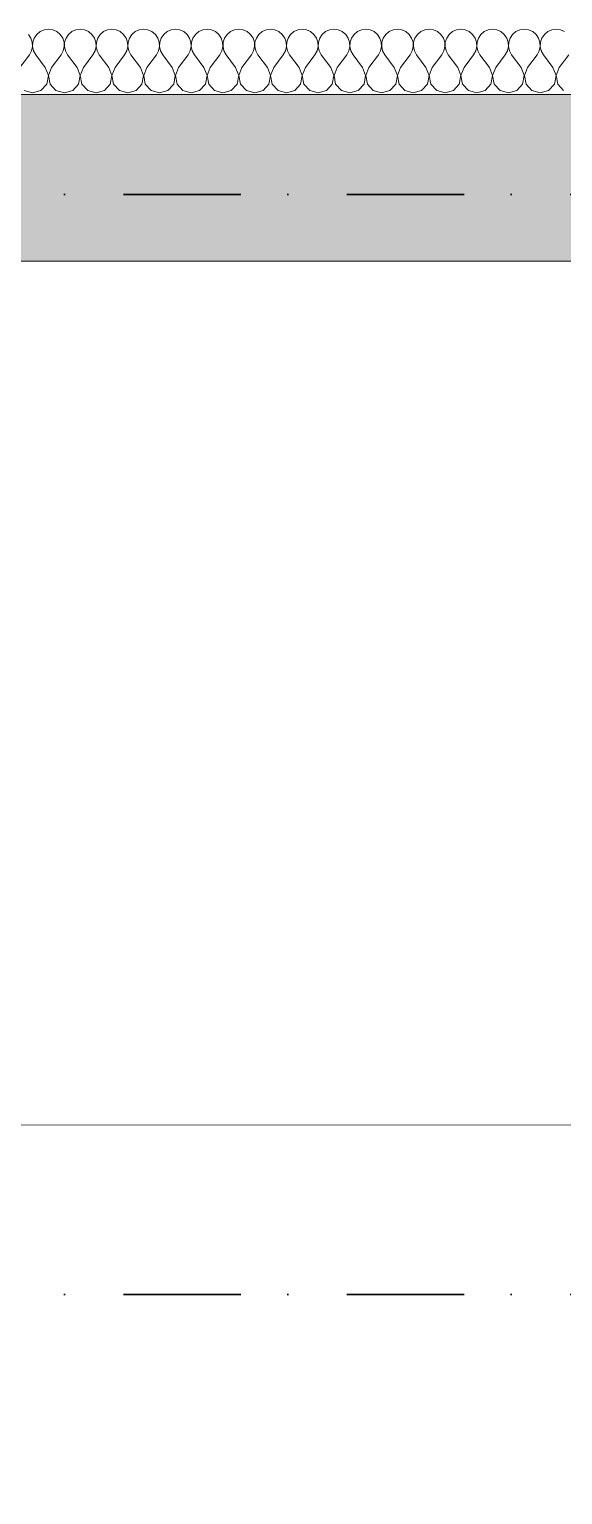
# Model space of a CAD drawing. Header units: millimetres. Extents: x 1322820 to 1391563, y 1051909 to 1098256.
# Drawn here: x 1363254 to 1364055, y 1088720 to 1090918 of the extents above; entities that cross this region are included whole.
import ezdxf
from ezdxf.enums import TextEntityAlignment as Align

# ---------------------------------------------------------------- set-up
doc = ezdxf.new("R2010")
doc.units = ezdxf.units.MM
doc.header["$MEASUREMENT"] = 0
doc.linetypes.add('Dot & Dashed', pattern=[335.138881, 176.388884, -88.194442, 0, -70.555556])
doc.layers.get('0').update_dxf_attribs({"true_color": 0x787878})
for name, color, linetype, lineweight, true_color in [('instalatii - echipamente_Pen_No__21', 7, 'Continuous', 20, 0x787878), ('New_arhitectura - axe_Pen_No__201', 7, 'Continuous', 35, 0x787878), ('New_arhitectura - suprafete DTAC_Pen_No__14', 7, 'Continuous', 18, 0x787878), ('New_rezistenta - pereti de rezistenta_Pen_No__1', 7, 'Continuous', 13, 0x787878), ('New_rezistenta - pereti de rezistenta_Pen_No__21', 7, 'Continuous', 20, 0x787878)]:
    doc.layers.add(name, color=color, linetype=linetype, lineweight=lineweight, true_color=true_color)
doc.layers.add('New_arhitectura - axe', color=7, linetype='Continuous', true_color=0x787878)
doc.layers.add('New_rezistenta - pereti de rezistenta', color=7, linetype='Continuous', true_color=0x787878)
doc.styles.add('GENERATED_STYLE_1', font='arialbd.ttf')

# ---------------------------------------------------------------- blocks, each defined once
blk = doc.blocks.new('*X81', base_point=(1356235.2, 1078942.6))
at = {"layer": 'New_rezistenta - pereti de rezistenta_Pen_No__1', "color": 7, "linetype": 'Continuous', "lineweight": 13}
for p, q in [((1363256.5, 1090905.1), (1363252.8, 1090910.5)), ((1363265.3, 1090910.5), (1363261.6, 1090905.1)), ((1363270.3, 1090914.7), (1363265.3, 1090910.5)), ((1363276.3, 1090917.3), (1363270.3, 1090914.7)), ((1363282.9, 1090918.2), (1363276.3, 1090917.3)), ((1363289.4, 1090917.3), (1363282.9, 1090918.2)), ((1363295.4, 1090914.7), (1363289.4, 1090917.3)), ((1363300.4, 1090910.5), (1363295.4, 1090914.7)), ((1363304.2, 1090905.1), (1363300.4, 1090910.5)), ((1363312.9, 1090910.5), (1363309.2, 1090905.1)), ((1363318, 1090914.7), (1363312.9, 1090910.5)), ((1363324, 1090917.3), (1363318, 1090914.7)), ((1363330.5, 1090918.2), (1363324, 1090917.3)), ((1363337, 1090917.3), (1363330.5, 1090918.2)), ((1363343, 1090914.7), (1363337, 1090917.3)), ((1363348, 1090910.5), (1363343, 1090914.7)), ((1363351.8, 1090905.1), (1363348, 1090910.5)), ((1363360.5, 1090910.5), (1363356.8, 1090905.1)), ((1363365.6, 1090914.7), (1363360.5, 1090910.5)), ((1363371.6, 1090917.3), (1363365.6, 1090914.7)), ((1363378.1, 1090918.2), (1363371.6, 1090917.3)), ((1363384.6, 1090917.3), (1363378.1, 1090918.2)), ((1363390.6, 1090914.7), (1363384.6, 1090917.3)), ((1363395.7, 1090910.5), (1363390.6, 1090914.7)), ((1363399.4, 1090905.1), (1363395.7, 1090910.5)), ((1363408.1, 1090910.5), (1363404.4, 1090905.1)), ((1363413.2, 1090914.7), (1363408.1, 1090910.5)), ((1363419.2, 1090917.3), (1363413.2, 1090914.7)), ((1363425.7, 1090918.2), (1363419.2, 1090917.3)), ((1363432.2, 1090917.3), (1363425.7, 1090918.2)), ((1363438.2, 1090914.7), (1363432.2, 1090917.3)), ((1363443.3, 1090910.5), (1363438.2, 1090914.7)), ((1363447, 1090905.1), (1363443.3, 1090910.5)), ((1363455.8, 1090910.5), (1363452, 1090905.1)), ((1363460.8, 1090914.7), (1363455.8, 1090910.5)), ((1363466.8, 1090917.3), (1363460.8, 1090914.7)), ((1363473.3, 1090918.2), (1363466.8, 1090917.3)), ((1363479.8, 1090917.3), (1363473.3, 1090918.2)), ((1363485.8, 1090914.7), (1363479.8, 1090917.3)), ((1363490.9, 1090910.5), (1363485.8, 1090914.7)), ((1363494.6, 1090905.1), (1363490.9, 1090910.5)), ((1363503.4, 1090910.5), (1363499.7, 1090905.1)), ((1363508.4, 1090914.7), (1363503.4, 1090910.5)), ((1363514.4, 1090917.3), (1363508.4, 1090914.7)), ((1363521, 1090918.2), (1363514.4, 1090917.3)), ((1363527.5, 1090917.3), (1363521, 1090918.2)), ((1363533.5, 1090914.7), (1363527.5, 1090917.3)), ((1363538.5, 1090910.5), (1363533.5, 1090914.7)), ((1363542.2, 1090905.1), (1363538.5, 1090910.5)), ((1363551, 1090910.5), (1363547.3, 1090905.1)), ((1363556.1, 1090914.7), (1363551, 1090910.5)), ((1363562.1, 1090917.3), (1363556.1, 1090914.7)), ((1363568.6, 1090918.2), (1363562.1, 1090917.3)), ((1363575.1, 1090917.3), (1363568.6, 1090918.2)), ((1363581.1, 1090914.7), (1363575.1, 1090917.3)), ((1363586.1, 1090910.5), (1363581.1, 1090914.7)), ((1363589.9, 1090905.1), (1363586.1, 1090910.5)), ((1363598.6, 1090910.5), (1363594.9, 1090905.1)), ((1363603.7, 1090914.7), (1363598.6, 1090910.5)), ((1363609.7, 1090917.3), (1363603.7, 1090914.7)), ((1363616.2, 1090918.2), (1363609.7, 1090917.3)), ((1363622.7, 1090917.3), (1363616.2, 1090918.2)), ((1363628.7, 1090914.7), (1363622.7, 1090917.3)), ((1363633.8, 1090910.5), (1363628.7, 1090914.7)), ((1363637.5, 1090905.1), (1363633.8, 1090910.5)), ((1363646.2, 1090910.5), (1363642.5, 1090905.1)), ((1363651.3, 1090914.7), (1363646.2, 1090910.5)), ((1363657.3, 1090917.3), (1363651.3, 1090914.7)), ((1363663.8, 1090918.2), (1363657.3, 1090917.3)), ((1363670.3, 1090917.3), (1363663.8, 1090918.2)), ((1363676.3, 1090914.7), (1363670.3, 1090917.3)), ((1363681.4, 1090910.5), (1363676.3, 1090914.7)), ((1363685.1, 1090905.1), (1363681.4, 1090910.5)), ((1363693.9, 1090910.5), (1363690.1, 1090905.1)), ((1363698.9, 1090914.7), (1363693.9, 1090910.5)), ((1363704.9, 1090917.3), (1363698.9, 1090914.7)), ((1363711.4, 1090918.2), (1363704.9, 1090917.3)), ((1363717.9, 1090917.3), (1363711.4, 1090918.2)), ((1363723.9, 1090914.7), (1363717.9, 1090917.3)), ((1363729, 1090910.5), (1363723.9, 1090914.7)), ((1363732.7, 1090905.1), (1363729, 1090910.5)), ((1363741.5, 1090910.5), (1363737.7, 1090905.1)), ((1363746.5, 1090914.7), (1363741.5, 1090910.5)), ((1363752.5, 1090917.3), (1363746.5, 1090914.7)), ((1363759, 1090918.2), (1363752.5, 1090917.3)), ((1363765.6, 1090917.3), (1363759, 1090918.2)), ((1363771.6, 1090914.7), (1363765.6, 1090917.3)), ((1363776.6, 1090910.5), (1363771.6, 1090914.7)), ((1363780.3, 1090905.1), (1363776.6, 1090910.5)), ((1363789.1, 1090910.5), (1363785.4, 1090905.1)), ((1363794.1, 1090914.7), (1363789.1, 1090910.5)), ((1363800.2, 1090917.3), (1363794.1, 1090914.7)), ((1363806.7, 1090918.2), (1363800.2, 1090917.3)), ((1363813.2, 1090917.3), (1363806.7, 1090918.2)), ((1363819.2, 1090914.7), (1363813.2, 1090917.3)), ((1363824.2, 1090910.5), (1363819.2, 1090914.7)), ((1363828, 1090905.1), (1363824.2, 1090910.5)), ((1363836.7, 1090910.5), (1363833, 1090905.1)), ((1363841.8, 1090914.7), (1363836.7, 1090910.5)), ((1363847.8, 1090917.3), (1363841.8, 1090914.7)), ((1363854.3, 1090918.2), (1363847.8, 1090917.3)), ((1363860.8, 1090917.3), (1363854.3, 1090918.2)), ((1363866.8, 1090914.7), (1363860.8, 1090917.3)), ((1363871.9, 1090910.5), (1363866.8, 1090914.7)), ((1363875.6, 1090905.1), (1363871.9, 1090910.5)), ((1363884.3, 1090910.5), (1363880.6, 1090905.1)), ((1363889.4, 1090914.7), (1363884.3, 1090910.5)), ((1363895.4, 1090917.3), (1363889.4, 1090914.7)), ((1363901.9, 1090918.2), (1363895.4, 1090917.3)), ((1363908.4, 1090917.3), (1363901.9, 1090918.2)), ((1363914.4, 1090914.7), (1363908.4, 1090917.3)), ((1363919.5, 1090910.5), (1363914.4, 1090914.7)), ((1363923.2, 1090905.1), (1363919.5, 1090910.5)), ((1363931.9, 1090910.5), (1363928.2, 1090905.1)), ((1363937, 1090914.7), (1363931.9, 1090910.5)), ((1363943, 1090917.3), (1363937, 1090914.7)), ((1363949.5, 1090918.2), (1363943, 1090917.3)), ((1363956, 1090917.3), (1363949.5, 1090918.2)), ((1363962, 1090914.7), (1363956, 1090917.3)), ((1363967.1, 1090910.5), (1363962, 1090914.7)), ((1363970.8, 1090905.1), (1363967.1, 1090910.5)), ((1363979.6, 1090910.5), (1363975.8, 1090905.1)), ((1363984.6, 1090914.7), (1363979.6, 1090910.5)), ((1363990.6, 1090917.3), (1363984.6, 1090914.7)), ((1363997.1, 1090918.2), (1363990.6, 1090917.3)), ((1364003.6, 1090917.3), (1363997.1, 1090918.2)), ((1364009.7, 1090914.7), (1364003.6, 1090917.3)), ((1364014.7, 1090910.5), (1364009.7, 1090914.7)), ((1364018.4, 1090905.1), (1364014.7, 1090910.5)), ((1364027.2, 1090910.5), (1364023.5, 1090905.1)), ((1364032.2, 1090914.7), (1364027.2, 1090910.5)), ((1364038.3, 1090917.3), (1364032.2, 1090914.7)), ((1364044.8, 1090918.2), (1364038.3, 1090917.3)), ((1364051.3, 1090917.3), (1364044.8, 1090918.2)), ((1364057.3, 1090914.7), (1364051.3, 1090917.3)), ((1363254.3, 1090880.1), (1363257.5, 1090885.9)), ((1363258.6, 1090898.8), (1363256.5, 1090905.1)), ((1363257.5, 1090885.9), (1363258.9, 1090892.3)), ((1363258.9, 1090892.3), (1363258.6, 1090898.8)), ((1363259.5, 1090898.8), (1363259.1, 1090892.3)), ((1363259.1, 1090892.3), (1363260.6, 1090885.9)), ((1363261.6, 1090905.1), (1363259.5, 1090898.8)), ((1363260.6, 1090885.9), (1363263.8, 1090880.1)), ((1363301.9, 1090880.1), (1363305.1, 1090885.9)), ((1363306.3, 1090898.8), (1363304.2, 1090905.1)), ((1363305.1, 1090885.9), (1363306.6, 1090892.3)), ((1363306.6, 1090892.3), (1363306.3, 1090898.8)), ((1363307.1, 1090898.8), (1363306.8, 1090892.3)), ((1363306.8, 1090892.3), (1363308.2, 1090885.9)), ((1363309.2, 1090905.1), (1363307.1, 1090898.8)), ((1363308.2, 1090885.9), (1363311.4, 1090880.1)), ((1363349.5, 1090880.1), (1363352.7, 1090885.9)), ((1363353.9, 1090898.8), (1363351.8, 1090905.1)), ((1363352.7, 1090885.9), (1363354.2, 1090892.3)), ((1363354.2, 1090892.3), (1363353.9, 1090898.8)), ((1363354.7, 1090898.8), (1363354.4, 1090892.3)), ((1363354.4, 1090892.3), (1363355.9, 1090885.9)), ((1363356.8, 1090905.1), (1363354.7, 1090898.8)), ((1363355.9, 1090885.9), (1363359, 1090880.1)), ((1363397.1, 1090880.1), (1363400.3, 1090885.9)), ((1363401.5, 1090898.8), (1363399.4, 1090905.1)), ((1363400.3, 1090885.9), (1363401.8, 1090892.3)), ((1363401.8, 1090892.3), (1363401.5, 1090898.8)), ((1363402.3, 1090898.8), (1363402, 1090892.3)), ((1363402, 1090892.3), (1363403.5, 1090885.9)), ((1363404.4, 1090905.1), (1363402.3, 1090898.8)), ((1363403.5, 1090885.9), (1363406.7, 1090880.1)), ((1363444.8, 1090880.1), (1363447.9, 1090885.9)), ((1363449.1, 1090898.8), (1363447, 1090905.1)), ((1363447.9, 1090885.9), (1363449.4, 1090892.3)), ((1363449.4, 1090892.3), (1363449.1, 1090898.8)), ((1363449.9, 1090898.8), (1363449.6, 1090892.3)), ((1363449.6, 1090892.3), (1363451.1, 1090885.9)), ((1363452, 1090905.1), (1363449.9, 1090898.8)), ((1363451.1, 1090885.9), (1363454.3, 1090880.1)), ((1363492.4, 1090880.1), (1363495.6, 1090885.9)), ((1363496.7, 1090898.8), (1363494.6, 1090905.1)), ((1363495.6, 1090885.9), (1363497, 1090892.3)), ((1363497, 1090892.3), (1363496.7, 1090898.8)), ((1363497.6, 1090898.8), (1363497.2, 1090892.3)), ((1363497.2, 1090892.3), (1363498.7, 1090885.9)), ((1363499.7, 1090905.1), (1363497.6, 1090898.8)), ((1363498.7, 1090885.9), (1363501.9, 1090880.1)), ((1363540, 1090880.1), (1363543.2, 1090885.9)), ((1363544.3, 1090898.8), (1363542.2, 1090905.1)), ((1363543.2, 1090885.9), (1363544.7, 1090892.3)), ((1363544.7, 1090892.3), (1363544.3, 1090898.8)), ((1363545.2, 1090898.8), (1363544.9, 1090892.3)), ((1363544.9, 1090892.3), (1363546.3, 1090885.9)), ((1363547.3, 1090905.1), (1363545.2, 1090898.8)), ((1363546.3, 1090885.9), (1363549.5, 1090880.1)), ((1363587.6, 1090880.1), (1363590.8, 1090885.9)), ((1363592, 1090898.8), (1363589.9, 1090905.1)), ((1363590.8, 1090885.9), (1363592.3, 1090892.3)), ((1363592.3, 1090892.3), (1363592, 1090898.8)), ((1363592.8, 1090898.8), (1363592.5, 1090892.3)), ((1363592.5, 1090892.3), (1363594, 1090885.9)), ((1363594.9, 1090905.1), (1363592.8, 1090898.8)), ((1363594, 1090885.9), (1363597.1, 1090880.1)), ((1363635.2, 1090880.1), (1363638.4, 1090885.9)), ((1363639.6, 1090898.8), (1363637.5, 1090905.1)), ((1363638.4, 1090885.9), (1363639.9, 1090892.3)), ((1363639.9, 1090892.3), (1363639.6, 1090898.8)), ((1363640.4, 1090898.8), (1363640.1, 1090892.3)), ((1363640.1, 1090892.3), (1363641.6, 1090885.9)), ((1363642.5, 1090905.1), (1363640.4, 1090898.8)), ((1363641.6, 1090885.9), (1363644.8, 1090880.1)), ((1363682.9, 1090880.1), (1363686, 1090885.9)), ((1363687.2, 1090898.8), (1363685.1, 1090905.1)), ((1363686, 1090885.9), (1363687.5, 1090892.3)), ((1363687.5, 1090892.3), (1363687.2, 1090898.8)), ((1363688, 1090898.8), (1363687.7, 1090892.3)), ((1363687.7, 1090892.3), (1363689.2, 1090885.9)), ((1363690.1, 1090905.1), (1363688, 1090898.8)), ((1363689.2, 1090885.9), (1363692.4, 1090880.1)), ((1363730.5, 1090880.1), (1363733.7, 1090885.9)), ((1363734.8, 1090898.8), (1363732.7, 1090905.1)), ((1363733.7, 1090885.9), (1363735.1, 1090892.3)), ((1363735.1, 1090892.3), (1363734.8, 1090898.8)), ((1363735.7, 1090898.8), (1363735.3, 1090892.3)), ((1363735.3, 1090892.3), (1363736.8, 1090885.9)), ((1363737.7, 1090905.1), (1363735.7, 1090898.8)), ((1363736.8, 1090885.9), (1363740, 1090880.1)), ((1363778.1, 1090880.1), (1363781.3, 1090885.9)), ((1363782.4, 1090898.8), (1363780.3, 1090905.1)), ((1363781.3, 1090885.9), (1363782.8, 1090892.3)), ((1363782.8, 1090892.3), (1363782.4, 1090898.8)), ((1363783.3, 1090898.8), (1363783, 1090892.3)), ((1363783, 1090892.3), (1363784.4, 1090885.9)), ((1363785.4, 1090905.1), (1363783.3, 1090898.8)), ((1363784.4, 1090885.9), (1363787.6, 1090880.1)), ((1363825.7, 1090880.1), (1363828.9, 1090885.9)), ((1363830.1, 1090898.8), (1363828, 1090905.1)), ((1363828.9, 1090885.9), (1363830.4, 1090892.3)), ((1363830.4, 1090892.3), (1363830.1, 1090898.8)), ((1363830.9, 1090898.8), (1363830.6, 1090892.3)), ((1363830.6, 1090892.3), (1363832.1, 1090885.9)), ((1363833, 1090905.1), (1363830.9, 1090898.8)), ((1363832.1, 1090885.9), (1363835.2, 1090880.1)), ((1363873.3, 1090880.1), (1363876.5, 1090885.9)), ((1363877.7, 1090898.8), (1363875.6, 1090905.1)), ((1363876.5, 1090885.9), (1363878, 1090892.3)), ((1363878, 1090892.3), (1363877.7, 1090898.8)), ((1363878.5, 1090898.8), (1363878.2, 1090892.3)), ((1363878.2, 1090892.3), (1363879.7, 1090885.9)), ((1363880.6, 1090905.1), (1363878.5, 1090898.8)), ((1363879.7, 1090885.9), (1363882.9, 1090880.1)), ((1363921, 1090880.1), (1363924.1, 1090885.9)), ((1363925.3, 1090898.8), (1363923.2, 1090905.1)), ((1363924.1, 1090885.9), (1363925.6, 1090892.3)), ((1363925.6, 1090892.3), (1363925.3, 1090898.8)), ((1363926.1, 1090898.8), (1363925.8, 1090892.3)), ((1363925.8, 1090892.3), (1363927.3, 1090885.9)), ((1363928.2, 1090905.1), (1363926.1, 1090898.8)), ((1363927.3, 1090885.9), (1363930.5, 1090880.1)), ((1363968.6, 1090880.1), (1363971.7, 1090885.9)), ((1363972.9, 1090898.8), (1363970.8, 1090905.1)), ((1363971.7, 1090885.9), (1363973.2, 1090892.3)), ((1363973.2, 1090892.3), (1363972.9, 1090898.8)), ((1363973.7, 1090898.8), (1363973.4, 1090892.3)), ((1363973.4, 1090892.3), (1363974.9, 1090885.9)), ((1363975.8, 1090905.1), (1363973.7, 1090898.8)), ((1363974.9, 1090885.9), (1363978.1, 1090880.1)), ((1364016.2, 1090880.1), (1364019.4, 1090885.9)), ((1364020.5, 1090898.8), (1364018.4, 1090905.1)), ((1364019.4, 1090885.9), (1364020.9, 1090892.3)), ((1364020.9, 1090892.3), (1364020.5, 1090898.8)), ((1364021.4, 1090898.8), (1364021, 1090892.3)), ((1364021, 1090892.3), (1364022.5, 1090885.9)), ((1364023.5, 1090905.1), (1364021.4, 1090898.8)), ((1364022.5, 1090885.9), (1364025.7, 1090880.1)), ((1363240, 1090861.1), (1363254.3, 1090880.1)), ((1363278.1, 1090861.1), (1363263.8, 1090880.1)), ((1363287.6, 1090861.1), (1363301.9, 1090880.1)), ((1363325.7, 1090861.1), (1363311.4, 1090880.1)), ((1363335.2, 1090861.1), (1363349.5, 1090880.1)), ((1363373.3, 1090861.1), (1363359, 1090880.1)), ((1363382.9, 1090861.1), (1363397.1, 1090880.1)), ((1363421, 1090861.1), (1363406.7, 1090880.1)), ((1363430.5, 1090861.1), (1363444.8, 1090880.1)), ((1363468.6, 1090861.1), (1363454.3, 1090880.1)), ((1363478.1, 1090861.1), (1363492.4, 1090880.1)), ((1363516.2, 1090861.1), (1363501.9, 1090880.1)), ((1363525.7, 1090861.1), (1363540, 1090880.1)), ((1363563.8, 1090861.1), (1363549.5, 1090880.1)), ((1363573.3, 1090861.1), (1363587.6, 1090880.1)), ((1363611.4, 1090861.1), (1363597.1, 1090880.1)), ((1363621, 1090861.1), (1363635.2, 1090880.1)), ((1363659, 1090861.1), (1363644.8, 1090880.1)), ((1363668.6, 1090861.1), (1363682.9, 1090880.1)), ((1363706.7, 1090861.1), (1363692.4, 1090880.1)), ((1363716.2, 1090861.1), (1363730.5, 1090880.1)), ((1363754.3, 1090861.1), (1363740, 1090880.1)), ((1363763.8, 1090861.1), (1363778.1, 1090880.1)), ((1363801.9, 1090861.1), (1363787.6, 1090880.1)), ((1363811.4, 1090861.1), (1363825.7, 1090880.1)), ((1363849.5, 1090861.1), (1363835.2, 1090880.1)), ((1363859, 1090861.1), (1363873.3, 1090880.1)), ((1363897.1, 1090861.1), (1363882.9, 1090880.1)), ((1363906.7, 1090861.1), (1363921, 1090880.1)), ((1363944.8, 1090861.1), (1363930.5, 1090880.1)), ((1363954.3, 1090861.1), (1363968.6, 1090880.1)), ((1363992.4, 1090861.1), (1363978.1, 1090880.1)), ((1364001.9, 1090861.1), (1364016.2, 1090880.1)), ((1364040, 1090861.1), (1364025.7, 1090880.1)), ((1364049.5, 1090861.1), (1364063.8, 1090880.1)), ((1363282.8, 1090848.9), (1363278.1, 1090861.1)), ((1363280.3, 1090836.1), (1363282.8, 1090848.9)), ((1363287.6, 1090861.1), (1363283, 1090848.9)), ((1363283, 1090848.9), (1363285.4, 1090836.1)), ((1363330.4, 1090848.9), (1363325.7, 1090861.1)), ((1363328, 1090836.1), (1363330.4, 1090848.9)), ((1363335.2, 1090861.1), (1363330.6, 1090848.9)), ((1363330.6, 1090848.9), (1363333, 1090836.1)), ((1363378, 1090848.9), (1363373.3, 1090861.1)), ((1363375.6, 1090836.1), (1363378, 1090848.9)), ((1363382.9, 1090861.1), (1363378.2, 1090848.9)), ((1363378.2, 1090848.9), (1363380.6, 1090836.1)), ((1363425.6, 1090848.9), (1363421, 1090861.1)), ((1363423.2, 1090836.1), (1363425.6, 1090848.9)), ((1363430.5, 1090861.1), (1363425.8, 1090848.9)), ((1363425.8, 1090848.9), (1363428.2, 1090836.1)), ((1363473.2, 1090848.9), (1363468.6, 1090861.1)), ((1363470.8, 1090836.1), (1363473.2, 1090848.9)), ((1363478.1, 1090861.1), (1363473.4, 1090848.9)), ((1363473.4, 1090848.9), (1363475.8, 1090836.1)), ((1363520.9, 1090848.9), (1363516.2, 1090861.1)), ((1363518.4, 1090836.1), (1363520.9, 1090848.9)), ((1363525.7, 1090861.1), (1363521, 1090848.9)), ((1363521, 1090848.9), (1363523.5, 1090836.1)), ((1363568.5, 1090848.9), (1363563.8, 1090861.1)), ((1363566.1, 1090836.1), (1363568.5, 1090848.9)), ((1363573.3, 1090861.1), (1363568.7, 1090848.9)), ((1363568.7, 1090848.9), (1363571.1, 1090836.1)), ((1363616.1, 1090848.9), (1363611.4, 1090861.1)), ((1363613.7, 1090836.1), (1363616.1, 1090848.9)), ((1363621, 1090861.1), (1363616.3, 1090848.9)), ((1363616.3, 1090848.9), (1363618.7, 1090836.1)), ((1363663.7, 1090848.9), (1363659, 1090861.1)), ((1363661.3, 1090836.1), (1363663.7, 1090848.9)), ((1363668.6, 1090861.1), (1363663.9, 1090848.9)), ((1363663.9, 1090848.9), (1363666.3, 1090836.1)), ((1363711.3, 1090848.9), (1363706.7, 1090861.1)), ((1363708.9, 1090836.1), (1363711.3, 1090848.9)), ((1363716.2, 1090861.1), (1363711.5, 1090848.9)), ((1363711.5, 1090848.9), (1363713.9, 1090836.1)), ((1363758.9, 1090848.9), (1363754.3, 1090861.1)), ((1363756.5, 1090836.1), (1363758.9, 1090848.9)), ((1363763.8, 1090861.1), (1363759.1, 1090848.9)), ((1363759.1, 1090848.9), (1363761.6, 1090836.1)), ((1363806.6, 1090848.9), (1363801.9, 1090861.1)), ((1363804.2, 1090836.1), (1363806.6, 1090848.9)), ((1363811.4, 1090861.1), (1363806.8, 1090848.9)), ((1363806.8, 1090848.9), (1363809.2, 1090836.1)), ((1363854.2, 1090848.9), (1363849.5, 1090861.1)), ((1363851.8, 1090836.1), (1363854.2, 1090848.9)), ((1363859, 1090861.1), (1363854.4, 1090848.9)), ((1363854.4, 1090848.9), (1363856.8, 1090836.1)), ((1363901.8, 1090848.9), (1363897.1, 1090861.1)), ((1363899.4, 1090836.1), (1363901.8, 1090848.9)), ((1363906.7, 1090861.1), (1363902, 1090848.9)), ((1363902, 1090848.9), (1363904.4, 1090836.1)), ((1363949.4, 1090848.9), (1363944.8, 1090861.1)), ((1363947, 1090836.1), (1363949.4, 1090848.9)), ((1363954.3, 1090861.1), (1363949.6, 1090848.9)), ((1363949.6, 1090848.9), (1363952, 1090836.1)), ((1363997, 1090848.9), (1363992.4, 1090861.1)), ((1363994.6, 1090836.1), (1363997, 1090848.9)), ((1364001.9, 1090861.1), (1363997.2, 1090848.9)), ((1363997.2, 1090848.9), (1363999.7, 1090836.1)), ((1364044.7, 1090848.9), (1364040, 1090861.1)), ((1364042.2, 1090836.1), (1364044.7, 1090848.9)), ((1364049.5, 1090861.1), (1364044.9, 1090848.9)), ((1364044.9, 1090848.9), (1364047.3, 1090836.1)), ((1363246.5, 1090826.5), (1363259, 1090823)), ((1363259, 1090823), (1363271.6, 1090826.5)), ((1363271.6, 1090826.5), (1363280.3, 1090836.1)), ((1363285.4, 1090836.1), (1363294.1, 1090826.5)), ((1363294.1, 1090826.5), (1363306.7, 1090823)), ((1363306.7, 1090823), (1363319.2, 1090826.5)), ((1363319.2, 1090826.5), (1363328, 1090836.1)), ((1363333, 1090836.1), (1363341.8, 1090826.5)), ((1363341.8, 1090826.5), (1363354.3, 1090823)), ((1363354.3, 1090823), (1363366.8, 1090826.5)), ((1363366.8, 1090826.5), (1363375.6, 1090836.1)), ((1363380.6, 1090836.1), (1363389.4, 1090826.5)), ((1363389.4, 1090826.5), (1363401.9, 1090823)), ((1363401.9, 1090823), (1363414.4, 1090826.5)), ((1363414.4, 1090826.5), (1363423.2, 1090836.1)), ((1363428.2, 1090836.1), (1363437, 1090826.5)), ((1363437, 1090826.5), (1363449.5, 1090823)), ((1363449.5, 1090823), (1363462, 1090826.5)), ((1363462, 1090826.5), (1363470.8, 1090836.1)), ((1363475.8, 1090836.1), (1363484.6, 1090826.5)), ((1363484.6, 1090826.5), (1363497.1, 1090823)), ((1363497.1, 1090823), (1363509.7, 1090826.5)), ((1363509.7, 1090826.5), (1363518.4, 1090836.1)), ((1363523.5, 1090836.1), (1363532.2, 1090826.5)), ((1363532.2, 1090826.5), (1363544.8, 1090823)), ((1363544.8, 1090823), (1363557.3, 1090826.5)), ((1363557.3, 1090826.5), (1363566.1, 1090836.1)), ((1363571.1, 1090836.1), (1363579.9, 1090826.5)), ((1363579.9, 1090826.5), (1363592.4, 1090823)), ((1363592.4, 1090823), (1363604.9, 1090826.5)), ((1363604.9, 1090826.5), (1363613.7, 1090836.1)), ((1363618.7, 1090836.1), (1363627.5, 1090826.5)), ((1363627.5, 1090826.5), (1363640, 1090823)), ((1363640, 1090823), (1363652.5, 1090826.5)), ((1363652.5, 1090826.5), (1363661.3, 1090836.1)), ((1363666.3, 1090836.1), (1363675.1, 1090826.5)), ((1363675.1, 1090826.5), (1363687.6, 1090823)), ((1363687.6, 1090823), (1363700.1, 1090826.5)), ((1363700.1, 1090826.5), (1363708.9, 1090836.1)), ((1363713.9, 1090836.1), (1363722.7, 1090826.5)), ((1363722.7, 1090826.5), (1363735.2, 1090823)), ((1363735.2, 1090823), (1363747.8, 1090826.5)), ((1363747.8, 1090826.5), (1363756.5, 1090836.1)), ((1363761.6, 1090836.1), (1363770.3, 1090826.5)), ((1363770.3, 1090826.5), (1363782.9, 1090823)), ((1363782.9, 1090823), (1363795.4, 1090826.5)), ((1363795.4, 1090826.5), (1363804.2, 1090836.1)), ((1363809.2, 1090836.1), (1363818, 1090826.5)), ((1363818, 1090826.5), (1363830.5, 1090823)), ((1363830.5, 1090823), (1363843, 1090826.5)), ((1363843, 1090826.5), (1363851.8, 1090836.1)), ((1363856.8, 1090836.1), (1363865.6, 1090826.5)), ((1363865.6, 1090826.5), (1363878.1, 1090823)), ((1363878.1, 1090823), (1363890.6, 1090826.5)), ((1363890.6, 1090826.5), (1363899.4, 1090836.1)), ((1363904.4, 1090836.1), (1363913.2, 1090826.5)), ((1363913.2, 1090826.5), (1363925.7, 1090823)), ((1363925.7, 1090823), (1363938.2, 1090826.5)), ((1363938.2, 1090826.5), (1363947, 1090836.1)), ((1363952, 1090836.1), (1363960.8, 1090826.5)), ((1363960.8, 1090826.5), (1363973.3, 1090823)), ((1363973.3, 1090823), (1363985.8, 1090826.5)), ((1363985.8, 1090826.5), (1363994.6, 1090836.1)), ((1363999.7, 1090836.1), (1364008.4, 1090826.5)), ((1364008.4, 1090826.5), (1364021, 1090823)), ((1364021, 1090823), (1364033.5, 1090826.5)), ((1364033.5, 1090826.5), (1364042.2, 1090836.1)), ((1364047.3, 1090836.1), (1364056.1, 1090826.5))]:
    blk.add_line(p, q, dxfattribs=at)
blk = doc.blocks.new('Wall_29_1', base_point=(1361828.5, 1090570.6))
at = {"layer": 'New_rezistenta - pereti de rezistenta', "linetype": 'Continuous', "lineweight": 0, "true_color": 0x000000}
h = blk.add_hatch(dxfattribs=at)
h.set_pattern_fill('GYPSUM_0001', color=18, style=0, pattern_type=2)
h.set_pattern_definition([(0, (1356235.236, 1078942.57), (0, 25), [0, -25])])
h.paths.add_polyline_path([(1361828.5, 1090820.6), (1361828.5, 1090570.6), (1365928.5, 1090570.6), (1365928.5, 1090820.6)])
at = {"layer": 'New_rezistenta - pereti de rezistenta_Pen_No__21', "color": 7, "linetype": 'Continuous', "lineweight": 20}
blk.add_line((1365928.5, 1090820.6), (1361828.5, 1090820.6), dxfattribs=at)
at = {"layer": 'New_rezistenta - pereti de rezistenta_Pen_No__21', "color": 7, "linetype": 'Continuous', "lineweight": 20, "flags": 128}
blk.add_lwpolyline([(1361828.5, 1090570.6), (1365928.5, 1090570.6)], dxfattribs=at)
at = {"layer": 'New_rezistenta - pereti de rezistenta', "color": 2, "lineweight": 13}
blk.add_blockref('*X81', (1356235.2, 1078942.6), dxfattribs=at)
blk = doc.blocks.new('Standard grid marker_3')
at = {"layer": 'New_arhitectura - axe_Pen_No__201', "linetype": 'Dot & Dashed', "lineweight": 35}
blk.add_line((1000, 0), (27856.1, 0), dxfattribs=at)
at = {"layer": 'New_arhitectura - axe_Pen_No__201', "lineweight": 35, "style": 'GENERATED_STYLE_1'}
blk.add_attdef('AC_MarkerText_1', text='', height=125, rotation=180, dxfattribs=at).set_placement((-106.1, 7.1), align=Align.MIDDLE_CENTER)
blk = doc.blocks.new('Standard grid marker_4')
at = {"layer": 'New_arhitectura - axe_Pen_No__201', "linetype": 'Dot & Dashed', "lineweight": 35}
blk.add_line((1000, 0), (23106.1, 0), dxfattribs=at)
at = {"layer": 'New_arhitectura - axe_Pen_No__201', "lineweight": 35, "style": 'GENERATED_STYLE_1'}
blk.add_attdef('AC_MarkerText_1', text='', height=125, rotation=180, dxfattribs=at).set_placement((-106.1, 7.1), align=Align.MIDDLE_CENTER)
blk = doc.blocks.new('terasa')
at = {"layer": 'instalatii - echipamente_Pen_No__21', "linetype": 'Continuous', "lineweight": 20}
for points in [[(1364217.276, 1088681.764), (1364217, 1090570.775), (1361828.539, 1090570.6), (1361828.815, 1088681.589)], [(1364217.466, 1087386.074), (1364217.19, 1089275.085), (1361828.728, 1089274.911), (1361829.004, 1087385.9)]]:
    blk.add_lwpolyline(points, close=True, dxfattribs=at)
at = {"layer": 'New_arhitectura - suprafete DTAC_Pen_No__14', "linetype": 'Continuous', "lineweight": 18, "flags": 128}
blk.add_lwpolyline([(1361828.539, 1090570.6), (1361828.539, 1085033.356), (1365978.539, 1085033.356), (1365978.539, 1090570.6)], close=True, dxfattribs=at)
at = {"layer": 'New_arhitectura - axe', "linetype": 'Continuous', "lineweight": 13, "zscale": 1000, "rotation": 180}
for name, p in [('Standard grid marker_3', (1375634.605, 1090670.6)), ('Standard grid marker_4', (1375634.605, 1089020.631))]:
    blk.add_blockref(name, p, dxfattribs=at)
at = {"layer": 'New_rezistenta - pereti de rezistenta', "lineweight": 13}
blk.add_blockref('Wall_29_1', (1361828.539, 1090570.6), dxfattribs=at)

msp = doc.modelspace()

# ---------------------------------------------------------------- block references
msp.add_blockref('terasa', (0, 0))

doc.saveas('drawing.dxf')
